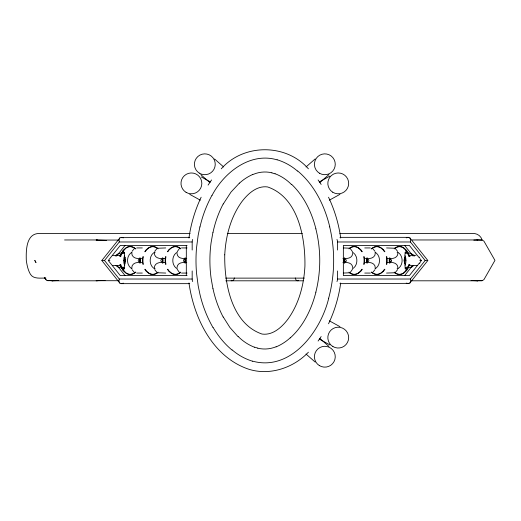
<?xml version="1.0" encoding="UTF-8"?>
<svg xmlns="http://www.w3.org/2000/svg" width="521" height="521" viewBox="0 0 521 521"><rect width="100%" height="100%" fill="white"/><g stroke="black" fill="none" stroke-linecap="round" stroke-linejoin="round"><path stroke-width="0.78" d="M131.774 268.133C131.474 262.812 137.804 261.718 141.829 262.669M154.392 268.133C154.118 262.408 161.1 261.796 165.248 262.669M375.276 252.867C375.576 258.188 369.246 259.282 365.221 258.331M397.894 252.867C398.174 258.592 391.193 259.204 387.044 258.331M188.96 238.038C190.907 223.913 195.049 210.106 201.145 197.225M340.708 282.962C338.767 297.081 334.632 310.894 328.53 323.775M177.016 267.599C177.16 262.656 182.962 261.965 186.759 262.669M352.658 253.395C352.509 258.344 346.712 259.035 342.916 258.331M409.962 264.772L408.64 266.238A20.527 10.01 -29.6 0 0 406.185 268.256L405.162 268.269L404.947 264.394A17.239 13.071 -90 0 1 404.713 263.307A12.966 9.827 90 0 1 404.452 260.383A12.966 9.827 90 0 1 404.719 257.465L405.162 252.496L406.282 252.509A19.857 9.684 29.6 0 0 408.503 254.372L410.196 256.254M212.946 232.281L211.083 242.773A132.809 132.809 0 0 0 211.096 278.221L212.946 288.719M199.895 226.902L198.182 235.199L196.534 247.801A148.602 148.602 0 0 0 196.541 273.199L198.182 285.801L199.895 294.098A124.089 124.089 0 0 0 212.965 327.52M315.902 292.177C311.525 309.233 303.548 326.022 290.249 337.921M427.754 260.5L425.143 260.5L410.392 241.978L410.613 239.667L409.89 237.941L427.852 260.5L409.552 283.339L339.939 283.652M119.706 264.772L121.028 266.238A20.527 10.01 29.6 0 1 123.49 268.256L124.512 268.269L124.727 264.394A17.239 13.071 90 0 0 124.955 263.307A12.966 9.827 90 0 0 125.216 260.383A12.966 9.827 -90 0 0 124.955 257.465A11.514 8.668 89.9 0 0 124.955 263.307M101.914 260.5L104.532 260.5L119.276 279.022C118.69 280.643 118.951 283.574 121.178 283.652L189.729 283.652M410.392 241.978L337.491 241.978A4.819 3.543 -90 0 0 336.97 239.445M328.725 298.201C320.929 330.894 291.089 371.753 252.568 361.144M123.484 268.256L123.288 268.738L124.089 270.106M406.282 252.509L405.631 250.744M177.186 251.721L179.322 248.647M352.483 269.279L350.346 272.353M132.054 251.356L134.398 248.465M374.996 269.644L372.652 272.535M419.568 263.541L420.239 262.278M154.678 251.356L157.023 248.465M397.614 269.644L395.27 272.535M223.262 204.004L230.972 192.119L239.419 183.079M212.047 195.382C223.939 172.594 250.126 151.813 277.107 159.856M115.219 256.091C117.251 252.392 122.337 254.32 124.044 250.744M405.579 270.106C406.986 266.491 411.857 268.634 413.765 265.345M321.164 336.566L318.09 341.047M208.081 185.085L211.578 179.947M144.766 251.747L146.232 249.715L148.869 247.586A12.478 9.56 -90 0 1 156.267 247.579L158.071 248.875M145.196 251.747L146.661 249.715L149.299 247.586A12.478 9.56 -90 0 1 156.697 247.579L157.616 248.159M167.384 251.747L168.85 249.715L171.487 247.586A12.478 9.56 -90 0 1 178.892 247.579M167.814 251.747L169.279 249.715L171.917 247.586A12.478 9.56 -90 0 1 179.322 247.579L180.233 248.159M361.854 269.253L360.389 271.285L357.751 273.414A12.478 9.56 -90 0 1 350.353 273.414L349.435 272.835M362.284 269.253L360.819 271.285L358.181 273.414A12.478 9.56 90 0 1 350.783 273.414L348.979 272.125M384.478 269.253L383.007 271.285L380.369 273.414A12.478 9.56 90 0 1 372.971 273.414L371.173 272.125M384.908 269.253L383.436 271.285L380.805 273.414A12.478 9.56 90 0 1 373.401 273.414L371.603 272.125M189.729 237.348L120.117 237.654L101.816 260.5L119.778 283.059M104.532 260.5L119.276 241.978L192.177 241.978A4.819 3.543 -90 0 1 192.698 239.445M187.078 275.544L120.247 275.544L108.27 260.5L120.247 245.45L187.078 245.45M116.554 256.111L125.04 245.45M404.628 275.544L412.619 265.515M419.405 263.007L409.421 275.544L343.359 275.544L343.359 245.45L409.421 245.45L418.91 257.367M420.408 261.75L421.404 260.5L419.906 258.618M336.97 281.555A4.819 3.543 -90 0 0 337.484 279.022L410.392 279.022L425.143 260.5M123.438 253.707L124.512 252.496L123.392 252.509A19.857 9.684 -29.6 0 1 121.165 254.372L119.472 256.254M405.162 268.269L406.237 267.058M119.778 237.941L119.062 239.627L119.276 241.978M409.916 283.033L410.613 281.327L410.392 279.022M221.256 168.817C243.607 143.438 286.081 143.366 308.419 168.817M308.419 352.183C292.926 368.458 268.074 376.468 246.531 368.458C211.93 355.413 193.897 317.589 188.96 282.962M306.022 166.961L315.12 158.964M319.79 182.604L328.881 174.607M135.447 272.125L133.65 273.414A12.478 9.56 -90 0 1 126.245 273.414L122.839 270.321L120.598 265.612A14.621 11.195 90 0 1 120.286 264.323M135.877 272.125L134.079 273.414A12.478 9.56 90 0 1 126.675 273.414L123.269 270.321L121.028 265.612A14.621 11.195 -90 0 1 120.716 264.323M158.071 272.125L156.267 273.414A12.478 9.56 -90 0 1 148.869 273.414L146.232 271.285L144.766 269.253M180.689 272.125L178.892 273.414M348.979 248.875L350.783 247.586A12.478 9.56 90 0 1 358.181 247.579L360.819 249.715L362.284 251.747M371.173 248.875L372.971 247.586A12.478 9.56 90 0 1 380.376 247.579L383.007 249.715L384.478 251.747M371.603 248.875L373.401 247.586A12.478 9.56 90 0 1 380.805 247.579L383.436 249.715L384.908 251.747M394.221 248.875L396.019 247.586A12.478 9.56 90 0 1 403.423 247.579L406.829 250.679L409.07 255.388A14.621 11.195 -90 0 1 409.382 256.677M157.616 272.835L156.697 273.414A12.478 9.56 -90 0 1 149.299 273.414L146.661 271.285L145.196 269.253M180.233 272.835L179.322 273.414A12.478 9.56 90 0 1 171.917 273.414L169.279 271.285L167.814 269.253M349.435 248.159L350.353 247.586A12.478 9.56 90 0 1 357.751 247.579L360.389 249.715L361.854 251.747M394.677 248.159L395.589 247.586A12.478 9.56 90 0 1 402.993 247.579L406.4 250.679L408.64 255.388A14.621 11.195 -90 0 1 408.952 256.677M319.301 181.92L329.917 176.085M339.959 194.34L329.344 200.175M252.763 174.548L256.098 173.35A29.664 29.664 0 0 1 271.884 172.803M276.084 346.784L273.577 347.65A29.658 29.658 0 0 1 257.784 348.197M112.764 255.55L120.006 255.303M349.044 272.815L343.391 273.063M121.178 283.652L123.431 283.163M406.243 237.837L408.529 237.348L409.871 237.915M157.863 248.23L165.724 247.937M417.054 265.404L409.981 265.697M394.43 272.77L386.562 273.063M105.06 280.545L96.157 280.708L118.488 280.708M106.408 240.428L96.157 240.057L118.488 240.057M473.81 240.122L477.809 239.96L412.039 239.96M58.254 280.545L51.859 280.806L97.388 280.806M58.593 280.545L47.672 280.702M481.997 280.702L471.075 280.545M476.995 280.806L482.159 280.702L483.918 279.64L494.95 260.383L483.918 241.125L482.159 240.064L476.995 239.96M408.497 283.652L406.243 283.163M190.139 233.493L39.003 233.493C25.952 233.61 25.998 250.953 26.31 260.409C26.968 265.189 27.965 270.047 30.42 274.261C33.683 279.471 40.775 277.804 45.933 278.123M227.306 233.493L302.343 233.493M339.874 233.493L472.202 233.493C476.611 233.056 480.642 235.492 482.029 239.712M339.939 237.348L408.497 237.348M64.565 239.96L97.388 239.96M136.756 247.937L142.311 247.937M181.516 247.937L187.072 247.937M343.391 247.937L349.044 248.185M364.739 247.937L370.294 247.937M386.562 247.937L394.43 248.23M409.662 255.303L416.018 255.303M141.829 258.331C137.804 259.282 131.474 258.188 131.774 252.867M165.248 258.331C161.1 259.204 154.118 258.592 154.392 252.867M186.759 258.331C182.962 259.035 177.16 258.344 177.016 253.395M124.669 260.383L125.216 260.383M404.452 260.383L404.999 260.383M108.27 260.5L109.866 260.5M124.512 252.496L124.512 255.765A11.371 8.557 90 0 0 123.737 260.5L124.669 260.5M404.999 260.5L405.931 260.5M419.809 260.5L421.404 260.5M342.916 262.669C346.712 261.965 352.509 262.656 352.658 267.599M365.221 262.669C369.246 261.718 375.576 262.812 375.276 268.133M387.044 262.669C391.193 261.796 398.174 262.408 397.894 268.133M120.488 265.697L112.621 265.404M136.756 273.063L142.311 273.063M165.724 273.063L157.863 272.77M181.516 273.063L187.072 273.063M364.739 273.063L370.294 273.063M225.697 278.123L304.368 278.123M119.276 279.022L192.177 279.022A4.819 3.543 90 0 0 192.698 281.555M225.775 280.806L303.105 280.806M411.46 280.806L477.809 280.806L471.414 280.545M477.575 239.96L481.997 240.064M52.68 280.806L46.486 280.389L44.578 277.576M406.439 252.125C409.187 253.48 412.404 253.258 414.449 256.091M123.288 268.738C120.95 267.097 117.694 268.107 115.903 265.345M121.178 237.348L123.431 237.837M271.871 172.874L275.049 173.832M257.804 348.119L254.626 347.168M201.262 176.912L210.367 181.92M189.716 194.34L200.325 200.175M329.344 320.825L339.959 326.66M319.301 339.08L329.917 344.915M394.677 272.835L395.589 273.414A12.478 9.56 -90 0 0 402.993 273.414L406.4 270.321L408.64 265.612A14.621 11.195 -90 0 0 408.952 264.323M178.892 247.586L180.689 248.875M394.221 272.125L396.019 273.414A12.478 9.56 90 0 0 403.423 273.414L406.829 270.321L409.07 265.612A14.621 11.195 -90 0 0 409.382 264.323M135.877 248.875L134.079 247.586A12.478 9.56 -90 0 0 126.675 247.579L123.269 250.679L121.028 255.388A14.621 11.195 -90 0 0 120.716 256.677M135.447 248.875L133.65 247.586A12.478 9.56 -90 0 0 126.245 247.579L122.839 250.679L120.598 255.388A14.621 11.195 90 0 0 120.286 256.677M395.27 248.465L397.614 251.356M297.647 170.96C314.58 185.046 324.661 205.815 329.773 226.902M372.652 248.465L374.996 251.356M157.023 272.535L154.678 269.644M232.021 350.034C224.388 343.756 218.13 335.928 213.109 327.442M134.398 272.535L132.054 269.644M214.554 158.964L223.646 166.961M200.787 174.607L209.885 182.604M319.79 338.389L328.881 346.393M306.022 354.033L315.12 362.036M291.558 184.265C304.075 196.124 311.675 212.314 315.902 228.823M238.11 336.729L229.898 327.475L223.262 316.989M350.346 248.647L352.483 251.721M179.322 272.353L177.186 269.279M405.162 252.496L406.237 253.707M123.438 267.058L124.512 268.269M404.628 245.45L413.114 256.111M117.056 265.515L125.04 275.544M318.09 179.947L321.164 184.434M419.294 257.107L419.705 257.648M167.384 269.253L168.85 271.285L171.487 273.414A12.478 9.56 -90 0 0 178.892 273.414M35.956 262.447L34.764 260.383L35.942 262.447M328.53 197.225C334.625 210.106 338.767 223.913 340.708 238.038M123.23 252.125L123.392 252.509M406.373 268.712L406.191 268.256M124.512 255.765L124.903 257.465M337.491 241.978L337.491 250.034M337.491 270.966L337.491 279.022M192.177 241.978L192.177 250.034M192.177 270.966L192.177 279.022M186.316 245.45L186.316 275.544M125.548 259.66A5.379 4.122 -90 0 1 125.561 261.216M139.895 261.184A1.198 0.918 -90 0 1 138.534 261.399A1.198 0.918 -90 0 1 138.534 259.601A1.198 0.918 -90 0 1 139.895 259.816M132.028 268.673A7.665 5.868 90 0 1 130.895 268.048L129.371 266.505L128.257 264.401A8.909 6.825 -90 0 1 128.257 256.599L129.371 254.495L130.895 252.952A7.665 5.868 -90 0 1 132.028 252.327M139.628 258.162A8.909 6.825 -90 0 1 139.628 262.838M140.26 257.973A14.621 11.195 -90 0 1 140.26 263.027M139.83 257.973A14.621 11.195 -90 0 1 139.83 263.027M155.219 268.856A7.665 5.868 90 0 1 153.513 268.048L151.989 266.505L150.875 264.401A8.909 6.825 -90 0 1 150.882 256.599L151.989 254.495L153.513 252.952A7.665 5.868 -90 0 1 155.219 252.144M162.246 258.162A8.909 6.825 -90 0 1 162.246 262.838M143.334 264.323A14.621 11.195 -90 0 1 143.334 256.677M162.884 257.973A14.621 11.195 90 0 1 162.884 263.027M142.904 264.323A14.621 11.195 -90 0 1 142.904 256.677M162.454 257.973A14.621 11.195 -90 0 1 162.454 263.027M185.229 260.962A1.198 0.918 -90 0 1 183.822 261.451A1.198 0.918 -90 0 1 183.822 259.549A1.198 0.918 -90 0 1 185.229 260.038M177.264 268.673A7.665 5.868 90 0 1 176.131 268.048L174.613 266.505L173.5 264.401A8.909 6.825 -90 0 1 173.5 256.599L174.613 254.495L176.137 252.952A7.665 5.868 90 0 1 177.264 252.327M184.864 258.162A8.909 6.825 -90 0 1 184.864 262.838M165.958 264.323A14.621 11.195 -90 0 1 165.958 256.677M185.502 257.973A14.621 11.195 -90 0 1 185.502 263.027M165.528 264.323A14.621 11.195 -90 0 1 165.528 256.677M185.072 257.973A14.621 11.195 -90 0 1 185.072 263.027M234.398 277.954A6.428 1.114 -90 0 1 234.268 278.598L233.401 280.376L231.852 280.793A65.008 11.234 90 0 1 231.396 280.708A2.045 0.352 -90 0 1 231.194 280.259M298.474 280.259A2.045 0.352 -90 0 1 298.272 280.702A65.008 11.234 90 0 1 297.823 280.793L296.267 280.376L295.407 278.598A6.428 1.114 -90 0 1 295.277 277.954M124.591 260.383A11.586 8.284 88.8 0 1 124.832 257.439M124.506 265.235A11.371 8.557 -90 0 1 123.737 260.5M121.172 254.372A13.364 10.238 90 0 1 121.823 252.9M121.699 267.853A13.416 10.277 90 0 1 121.028 266.238M404.713 257.465A11.521 8.668 -90 0 1 404.719 263.287M404.837 257.439A11.586 8.284 -88.8 0 1 405.077 260.383M405.162 265.235A11.371 8.557 90 0 0 405.931 260.5A11.371 8.557 -90 0 0 405.162 255.765M407.852 252.9A13.364 10.238 -90 0 1 408.503 254.372M408.64 266.238A13.416 10.277 90 0 1 407.976 267.853M397.074 268.856A7.665 5.868 -90 0 0 398.78 268.048L400.297 266.505L401.417 264.401A8.909 6.825 -90 0 0 401.411 256.599L400.297 254.495L398.773 252.952A7.665 5.868 90 0 0 397.074 252.144M390.047 262.838A8.909 6.825 90 0 1 390.047 258.162M389.408 263.027A14.621 11.195 90 0 1 389.408 257.973M389.838 263.027A14.621 11.195 90 0 1 389.838 257.973M367.012 260.272A1.198 0.918 -90 0 1 368.419 259.504A1.198 0.918 -90 0 1 368.419 261.496A1.198 0.918 -90 0 1 367.012 260.728M375.022 268.673A7.665 5.868 -90 0 0 376.155 268.048L377.679 266.505L378.793 264.401A8.909 6.825 -90 0 0 378.793 256.599L377.679 254.495L376.155 252.952A7.665 5.868 90 0 0 375.022 252.327M367.422 262.838A8.909 6.825 90 0 1 367.422 258.162M386.335 256.677A14.621 11.195 -90 0 1 386.335 264.323M366.791 263.027A14.621 11.195 -90 0 1 366.791 257.973M386.764 256.677A14.621 11.195 -90 0 1 386.764 264.323M367.22 263.027A14.621 11.195 90 0 1 367.22 257.973M352.404 268.673A7.665 5.868 -90 0 0 353.538 268.048L355.062 266.505L356.175 264.401A8.909 6.825 -90 0 0 356.169 256.599L355.062 254.495L353.538 252.952A7.665 5.868 -90 0 0 352.404 252.327M344.804 262.838A8.909 6.825 -90 0 1 344.804 258.162M363.717 256.677A14.621 11.195 -90 0 1 363.717 264.323M344.166 263.027A14.621 11.195 -90 0 1 344.166 257.973M364.146 256.677A14.621 11.195 -90 0 1 364.146 264.323M344.596 263.027A14.621 11.195 -90 0 1 344.596 257.973M404.114 261.216A5.379 4.122 90 0 1 404.12 259.66M315.843 228.836A130.38 130.38 0 0 1 315.843 292.164M290.184 337.849A48.329 48.329 0 0 1 276.123 346.882M254.58 347.273A46.089 46.089 0 0 1 238.273 336.566M223.151 317.048A112.666 112.666 0 0 1 213.004 288.706M213.037 232.301A110.016 110.016 0 0 1 223.177 203.965M239.471 183.138A48.883 48.883 0 0 1 252.731 174.463M275.095 173.714A46.291 46.291 0 0 1 291.382 184.441M329.689 226.922A144.63 144.63 0 0 1 328.666 298.188M252.535 361.229A56.021 56.021 0 0 1 232.145 349.897M199.992 226.922A122.142 122.142 0 0 1 211.962 195.336M277.139 159.752A56.235 56.235 0 0 1 297.517 171.103M224.746 254.834C224.258 283.196 231.435 323.534 262.017 334.046C272.783 335.583 281.75 327.247 287.787 319.347C298.956 303.99 303.932 284.922 304.922 266.166C305.417 237.804 298.24 197.459 267.651 186.954C256.886 185.417 247.918 193.753 241.881 201.653C230.712 217.01 225.736 236.078 224.746 254.834M45.887 279.64L44.695 277.576L45.887 279.64M332.932 346.569A10.42 10.42 0 0 0 348.673 337.745A10.42 10.42 0 0 0 333.16 328.523A10.42 10.42 0 0 0 332.932 346.569M319.314 365.553A10.42 10.42 0 0 0 335.25 357.08A10.42 10.42 0 0 0 319.946 347.514A10.42 10.42 0 0 0 319.314 365.553M319.497 173.232A10.42 10.42 0 0 0 335.257 164.428A10.42 10.42 0 0 0 319.757 155.18A10.42 10.42 0 0 0 319.497 173.232M332.724 192.216A10.42 10.42 0 0 0 348.666 183.763A10.42 10.42 0 0 0 333.375 174.177A10.42 10.42 0 0 0 332.724 192.216M186.095 192.347A10.42 10.42 0 0 0 201.835 183.516A10.42 10.42 0 0 0 186.316 174.294A10.42 10.42 0 0 0 186.095 192.347M199.296 173.122A10.42 10.42 0 0 0 215.238 164.649A10.42 10.42 0 0 0 199.927 155.082A10.42 10.42 0 0 0 199.296 173.122M162.559 261.099A1.198 0.918 -90 0 0 161.764 259.302A1.198 0.918 -90 0 0 160.969 261.099A1.198 0.918 -90 0 0 162.559 261.099M391.323 261.099A1.198 0.918 -90 0 0 390.529 259.302A1.198 0.918 -90 0 0 389.734 261.099A1.198 0.918 -90 0 0 391.323 261.099M346.042 261.184A1.198 0.918 -90 0 0 345.364 259.308A1.198 0.918 -90 0 0 344.459 261.008A1.198 0.918 -90 0 0 346.042 261.184"/></g></svg>
